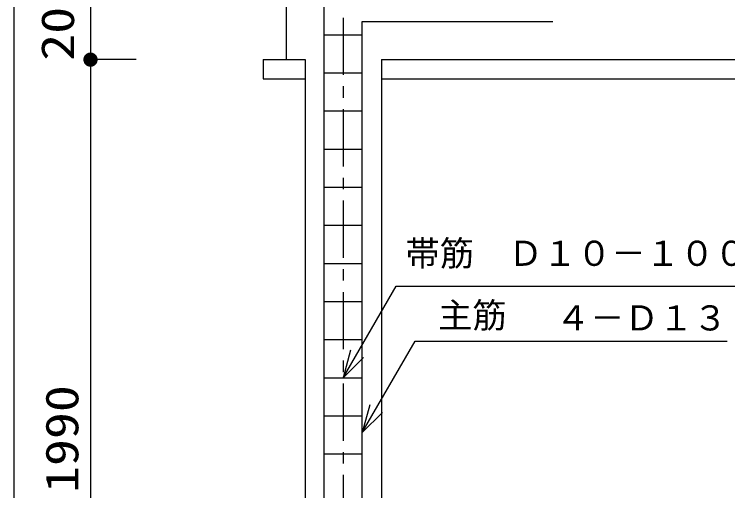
# Model space of a CAD drawing. Units: millimetres, scale not verified. Extents: x -23133 to 8910, y -6308 to 6308.
# Drawn here: x -548 to 1324, y 764 to 2014 of the extents above; entities that cross this region are included whole.
import ezdxf
from ezdxf.enums import TextEntityAlignment as Align

# ---------------------------------------------------------------- set-up
doc = ezdxf.new("R2010")
doc.units = ezdxf.units.MM
doc.header["$LTSCALE"] = 30
doc.linetypes.add('CHAIN1', pattern=[8, 5, -1, 1, -1])
doc.layers.add('0-4_製作', color=3, linetype='Continuous', lineweight=25)
doc.layers.add('1-5_00クル-フ-6寸法', color=132, linetype='Continuous', lineweight=25)
doc.styles.add('ＭＳ ゴシック', font='')
doc.styles.get('ＭＳ ゴシック').set_extended_font_data('MS Gothic')

msp = doc.modelspace()

# ---------------------------------------------------------------- linework, layer by layer
at = {"layer": '0-4_製作', "color": 2, "linetype": 'CHAIN1'}
msp.add_line((315.36, 2245.3), (315.36, -560.69), dxfattribs=at)
at = {"layer": '0-4_製作', "color": 2}
for p, q in [((165.36, 2095.3), (165.36, 1895.3)), ((105.36, 1895.3), (105.36, 1845.3)), ((105.36, 1895.3), (215.36, 1895.3)), ((215.36, 1895.3), (215.36, -94.67)), ((415.36, 1895.3), (2615.36, 1895.3)), ((415.36, 1895.3), (415.36, -94.67)), ((435.36, 1895.3), (435.36, 1894.53)), ((105.36, 1845.3), (215.36, 1845.3)), ((415.36, 1845.3), (2615.36, 1845.3)), ((315.36, 1060.58), (453.92, 1300.58)), ((453.92, 1300.58), (1488.94, 1300.58)), ((365.36, 916.53), (503.92, 1156.53)), ((503.92, 1156.53), (1322.17, 1156.53)), ((334.77, 1133.02), (315.36, 1060.58)), ((315.36, 1060.58), (368.39, 1113.61)), ((384.77, 988.97), (365.36, 916.53)), ((365.36, 916.53), (418.39, 969.56))]:
    msp.add_line(p, q, dxfattribs=at)
at = {"layer": '0-4_製作'}
for p, q in [((265.36, -244.67), (265.36, 2045.3)), ((265.36, 1960.57), (365.36, 1960.57)), ((265.36, 1860.57), (365.36, 1860.57)), ((265.36, 1760.57), (365.36, 1760.57)), ((265.36, 1660.58), (365.36, 1660.58)), ((265.36, 1560.58), (365.36, 1560.58)), ((265.36, 1460.58), (365.36, 1460.58)), ((265.36, 1360.58), (365.36, 1360.58)), ((265.36, 1260.58), (365.36, 1260.58)), ((265.36, 1160.58), (365.36, 1160.58)), ((265.36, 1060.58), (365.36, 1060.58)), ((265.36, 960.58), (365.36, 960.58)), ((265.36, 860.57), (365.36, 860.57))]:
    msp.add_line(p, q, dxfattribs=at)
msp.add_lwpolyline([(365.36, -194.67), (365.36, 1995.3), (865.36, 1995.3)], dxfattribs=at)
at = {"layer": '1-5_00クル-フ-6寸法', "color": 4}
for p, q in [((-547.63, -444.67), (-547.63, 2095.3)), ((-347.63, 2095.3), (-347.63, 1895.3)), ((-227.63, 1895.3), (-347.63, 1895.3)), ((-227.63, 1895.3), (-347.63, 1895.3)), ((-347.63, 1895.3), (-347.63, -94.67))]:
    msp.add_line(p, q, dxfattribs=at)
at = {"layer": '1-5_00クル-フ-6寸法'}
for points in [[(-347.63, 1895.3), (-362.08, 1907.26), (-360.47, 1908.97)], [(-347.63, 1895.3), (-362.08, 1907.26), (-360.47, 1908.97)], [(-347.63, 1895.3), (-360.47, 1908.97), (-358.66, 1910.47)], [(-347.63, 1895.3), (-360.47, 1908.97), (-358.66, 1910.47)], [(-347.63, 1895.3), (-358.66, 1910.47), (-356.67, 1911.73)], [(-347.63, 1895.3), (-358.66, 1910.47), (-356.67, 1911.73)], [(-347.63, 1895.3), (-356.67, 1911.73), (-354.54, 1912.74)], [(-347.63, 1895.3), (-356.67, 1911.73), (-354.54, 1912.74)], [(-347.63, 1895.3), (-354.54, 1912.74), (-352.3, 1913.46)], [(-347.63, 1895.3), (-354.54, 1912.74), (-352.3, 1913.46)], [(-347.63, 1895.3), (-352.3, 1913.46), (-349.98, 1913.91)], [(-347.63, 1895.3), (-352.3, 1913.46), (-349.98, 1913.91)], [(-347.63, 1895.3), (-349.98, 1913.91), (-347.63, 1914.05)], [(-347.63, 1895.3), (-349.98, 1913.91), (-347.63, 1914.05)], [(-347.63, 1895.3), (-347.63, 1914.05), (-345.28, 1913.91)], [(-347.63, 1895.3), (-347.63, 1914.05), (-345.28, 1913.91)], [(-347.63, 1895.3), (-345.28, 1913.91), (-342.97, 1913.46)], [(-347.63, 1895.3), (-345.28, 1913.91), (-342.97, 1913.46)], [(-347.63, 1895.3), (-342.97, 1913.46), (-340.73, 1912.74)], [(-347.63, 1895.3), (-342.97, 1913.46), (-340.73, 1912.74)], [(-347.63, 1895.3), (-340.73, 1912.74), (-338.6, 1911.73)], [(-347.63, 1895.3), (-340.73, 1912.74), (-338.6, 1911.73)], [(-347.63, 1895.3), (-338.6, 1911.73), (-336.61, 1910.47)], [(-347.63, 1895.3), (-338.6, 1911.73), (-336.61, 1910.47)], [(-347.63, 1895.3), (-336.61, 1910.47), (-334.8, 1908.97)], [(-347.63, 1895.3), (-336.61, 1910.47), (-334.8, 1908.97)], [(-347.63, 1895.3), (-334.8, 1908.97), (-333.19, 1907.26)], [(-347.63, 1895.3), (-334.8, 1908.97), (-333.19, 1907.26)], [(-347.63, 1895.3), (-366.35, 1896.48), (-366.05, 1898.82)], [(-347.63, 1895.3), (-366.35, 1896.48), (-366.05, 1898.82)], [(-347.63, 1895.3), (-366.35, 1894.13), (-366.35, 1896.48)], [(-347.63, 1895.3), (-366.35, 1894.13), (-366.35, 1896.48)], [(-347.63, 1895.3), (-366.05, 1891.79), (-366.35, 1894.13)], [(-347.63, 1895.3), (-366.05, 1891.79), (-366.35, 1894.13)], [(-347.63, 1895.3), (-366.05, 1898.82), (-365.47, 1901.1)], [(-347.63, 1895.3), (-366.05, 1898.82), (-365.47, 1901.1)], [(-347.63, 1895.3), (-365.47, 1889.51), (-366.05, 1891.79)], [(-347.63, 1895.3), (-365.47, 1889.51), (-366.05, 1891.79)], [(-347.63, 1895.3), (-365.47, 1901.1), (-364.6, 1903.29)], [(-347.63, 1895.3), (-365.47, 1901.1), (-364.6, 1903.29)], [(-347.63, 1895.3), (-364.6, 1887.32), (-365.47, 1889.51)], [(-347.63, 1895.3), (-364.6, 1887.32), (-365.47, 1889.51)], [(-347.63, 1895.3), (-364.6, 1903.29), (-363.47, 1905.35)], [(-347.63, 1895.3), (-364.6, 1903.29), (-363.47, 1905.35)], [(-347.63, 1895.3), (-363.47, 1885.26), (-364.6, 1887.32)], [(-347.63, 1895.3), (-363.47, 1885.26), (-364.6, 1887.32)], [(-347.63, 1895.3), (-363.47, 1905.35), (-362.08, 1907.26)], [(-347.63, 1895.3), (-363.47, 1905.35), (-362.08, 1907.26)], [(-347.63, 1895.3), (-362.08, 1883.35), (-363.47, 1885.26)], [(-347.63, 1895.3), (-362.08, 1883.35), (-363.47, 1885.26)], [(-347.63, 1895.3), (-360.47, 1881.64), (-362.08, 1883.35)], [(-347.63, 1895.3), (-360.47, 1881.64), (-362.08, 1883.35)], [(-347.63, 1895.3), (-358.66, 1880.13), (-360.47, 1881.64)], [(-347.63, 1895.3), (-358.66, 1880.13), (-360.47, 1881.64)], [(-347.63, 1895.3), (-356.67, 1878.87), (-358.66, 1880.13)], [(-347.63, 1895.3), (-356.67, 1878.87), (-358.66, 1880.13)], [(-347.63, 1895.3), (-354.54, 1877.87), (-356.67, 1878.87)], [(-347.63, 1895.3), (-354.54, 1877.87), (-356.67, 1878.87)], [(-347.63, 1895.3), (-352.3, 1877.14), (-354.54, 1877.87)], [(-347.63, 1895.3), (-352.3, 1877.14), (-354.54, 1877.87)], [(-347.63, 1895.3), (-349.98, 1876.7), (-352.3, 1877.14)], [(-347.63, 1895.3), (-349.98, 1876.7), (-352.3, 1877.14)], [(-347.63, 1895.3), (-347.63, 1876.55), (-349.98, 1876.7)], [(-347.63, 1895.3), (-347.63, 1876.55), (-349.98, 1876.7)], [(-347.63, 1895.3), (-333.19, 1907.26), (-331.8, 1905.35)], [(-347.63, 1895.3), (-333.19, 1907.26), (-331.8, 1905.35)], [(-347.63, 1895.3), (-331.8, 1905.35), (-330.67, 1903.29)], [(-347.63, 1895.3), (-331.8, 1905.35), (-330.67, 1903.29)], [(-347.63, 1895.3), (-330.67, 1903.29), (-329.8, 1901.1)], [(-347.63, 1895.3), (-330.67, 1903.29), (-329.8, 1901.1)], [(-347.63, 1895.3), (-329.8, 1901.1), (-329.22, 1898.82)], [(-347.63, 1895.3), (-329.8, 1901.1), (-329.22, 1898.82)], [(-347.63, 1895.3), (-329.22, 1898.82), (-328.92, 1896.48)], [(-347.63, 1895.3), (-329.22, 1898.82), (-328.92, 1896.48)], [(-347.63, 1895.3), (-328.92, 1896.48), (-328.92, 1894.13)], [(-347.63, 1895.3), (-328.92, 1896.48), (-328.92, 1894.13)], [(-347.63, 1895.3), (-345.28, 1876.7), (-347.63, 1876.55)], [(-347.63, 1895.3), (-342.97, 1877.14), (-345.28, 1876.7)], [(-347.63, 1895.3), (-340.73, 1877.87), (-342.97, 1877.14)], [(-347.63, 1895.3), (-338.6, 1878.87), (-340.73, 1877.87)], [(-347.63, 1895.3), (-336.61, 1880.13), (-338.6, 1878.87)], [(-347.63, 1895.3), (-334.8, 1881.64), (-336.61, 1880.13)], [(-347.63, 1895.3), (-333.19, 1883.35), (-334.8, 1881.64)], [(-347.63, 1895.3), (-331.8, 1885.26), (-333.19, 1883.35)], [(-347.63, 1895.3), (-330.67, 1887.32), (-331.8, 1885.26)], [(-347.63, 1895.3), (-329.8, 1889.51), (-330.67, 1887.32)], [(-347.63, 1895.3), (-329.22, 1891.79), (-329.8, 1889.51)], [(-347.63, 1895.3), (-328.92, 1894.13), (-329.22, 1891.79)], [(-347.63, 1895.3), (-345.28, 1876.7), (-347.63, 1876.55)], [(-347.63, 1895.3), (-342.97, 1877.14), (-345.28, 1876.7)], [(-347.63, 1895.3), (-340.73, 1877.87), (-342.97, 1877.14)], [(-347.63, 1895.3), (-338.6, 1878.87), (-340.73, 1877.87)], [(-347.63, 1895.3), (-336.61, 1880.13), (-338.6, 1878.87)], [(-347.63, 1895.3), (-334.8, 1881.64), (-336.61, 1880.13)], [(-347.63, 1895.3), (-333.19, 1883.35), (-334.8, 1881.64)], [(-347.63, 1895.3), (-331.8, 1885.26), (-333.19, 1883.35)], [(-347.63, 1895.3), (-330.67, 1887.32), (-331.8, 1885.26)], [(-347.63, 1895.3), (-329.8, 1889.51), (-330.67, 1887.32)], [(-347.63, 1895.3), (-329.22, 1891.79), (-329.8, 1889.51)], [(-347.63, 1895.3), (-328.92, 1894.13), (-329.22, 1891.79)]]:
    msp.add_solid(points, dxfattribs=at)

# ---------------------------------------------------------------- texts
at = {"layer": '0-4_製作', "color": 4, "style": 'ＭＳ ゴシック'}
for s, p in [('帯筋\u3000Ｄ１０－１００＠', (478.53, 1334.33)), ('主筋', (563.93, 1171.53)), ('４－Ｄ１３', (872.94, 1164.69))]:
    msp.add_text(s, height=65.98, dxfattribs=at).set_placement(p, align=Align.BOTTOM_LEFT)
at = {"layer": '1-5_00クル-フ-6寸法', "color": 3, "style": 'ＭＳ ゴシック', "width": 1.2}
for s, p in [('200', (-364.73, 1892.45)), ('1990', (-353.48, 758.03))]:
    msp.add_text(s, height=86.66, rotation=90, dxfattribs=at).set_placement(p, align=Align.BOTTOM_LEFT)

doc.saveas('drawing.dxf')
